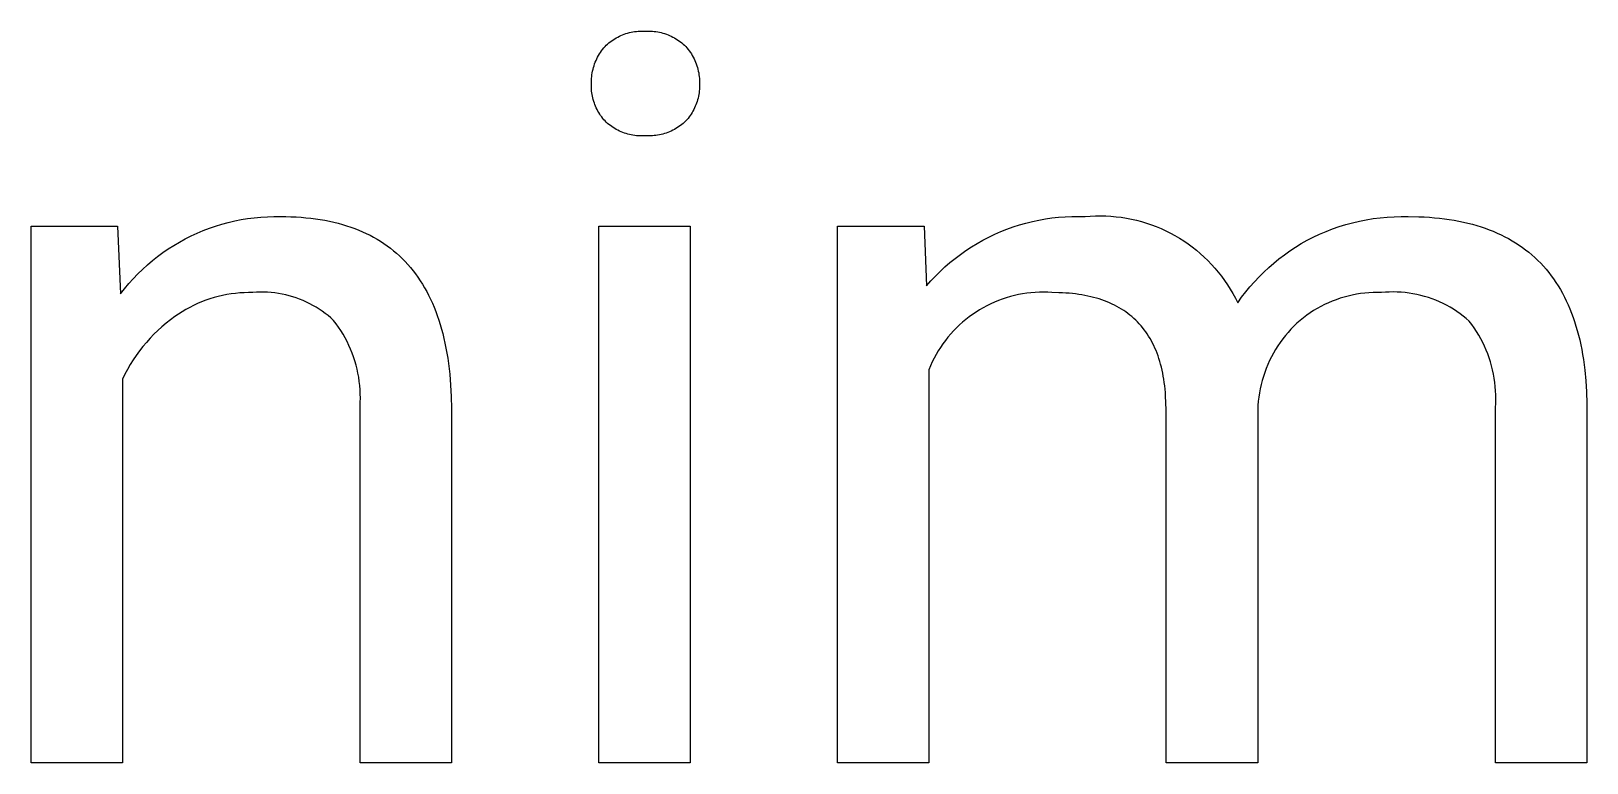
# Model space of a CAD drawing. Header units: millimetres. Extents: x -644 to 2279, y -276 to 1766.
# Drawn here: x 2103.43 to 2148.58, y -17.16 to 4.07 of the extents above; entities that cross this region are included whole.
import ezdxf

# ---------------------------------------------------------------- set-up
doc = ezdxf.new("R2010")
doc.units = ezdxf.units.MM
doc.header["$MEASUREMENT"] = 0
doc.layers.add('Domyślny', color=7, linetype='Continuous', true_color=0x000000)

msp = doc.modelspace()

# ---------------------------------------------------------------- linework, layer by layer
at = {"layer": 'Domyślny'}
for p, q in [((2120.993, 4.063), (2121.045, 4.067)), ((2121.045, 4.067), (2121.096, 4.07)), ((2121.096, 4.07), (2121.148, 4.07)), ((2121.148, 4.07), (2121.199, 4.069)), ((2121.199, 4.069), (2121.251, 4.067)), ((2121.251, 4.067), (2121.303, 4.069)), ((2121.303, 4.069), (2121.354, 4.07)), ((2121.354, 4.07), (2121.406, 4.069)), ((2121.406, 4.069), (2121.458, 4.067)), ((2121.458, 4.067), (2121.51, 4.062)), ((2120.048, 3.582), (2120.083, 3.623)), ((2120.083, 3.623), (2120.119, 3.659)), ((2120.119, 3.659), (2120.157, 3.694)), ((2120.157, 3.694), (2120.196, 3.728)), ((2120.196, 3.728), (2120.236, 3.76)), ((2120.236, 3.76), (2120.278, 3.791)), ((2120.278, 3.791), (2120.32, 3.821)), ((2120.32, 3.821), (2120.364, 3.849)), ((2120.364, 3.849), (2120.408, 3.875)), ((2120.408, 3.875), (2120.453, 3.9)), ((2120.453, 3.9), (2120.499, 3.923)), ((2120.499, 3.923), (2120.546, 3.945)), ((2120.546, 3.945), (2120.594, 3.965)), ((2120.594, 3.965), (2120.642, 3.983)), ((2120.642, 3.983), (2120.691, 4)), ((2120.691, 4), (2120.74, 4.015)), ((2120.74, 4.015), (2120.79, 4.028)), ((2120.79, 4.028), (2120.84, 4.039)), ((2120.84, 4.039), (2120.891, 4.049)), ((2120.891, 4.049), (2120.942, 4.057)), ((2120.942, 4.057), (2120.993, 4.063)), ((2121.51, 4.062), (2121.561, 4.056)), ((2121.561, 4.056), (2121.612, 4.048)), ((2121.612, 4.048), (2121.663, 4.039)), ((2121.663, 4.039), (2121.714, 4.027)), ((2121.714, 4.027), (2121.764, 4.014)), ((2121.764, 4.014), (2121.813, 3.999)), ((2121.813, 3.999), (2121.863, 3.982)), ((2121.863, 3.982), (2121.911, 3.964)), ((2121.911, 3.964), (2121.959, 3.944)), ((2121.959, 3.944), (2122.006, 3.923)), ((2122.006, 3.923), (2122.052, 3.899)), ((2122.052, 3.899), (2122.098, 3.874)), ((2122.098, 3.874), (2122.142, 3.848)), ((2122.142, 3.848), (2122.186, 3.82)), ((2122.186, 3.82), (2122.229, 3.791)), ((2122.229, 3.791), (2122.27, 3.76)), ((2122.27, 3.76), (2122.311, 3.728)), ((2122.311, 3.728), (2122.35, 3.694)), ((2122.35, 3.694), (2122.389, 3.659)), ((2122.389, 3.659), (2122.426, 3.623)), ((2122.426, 3.623), (2122.461, 3.582)), ((2119.782, 3.117), (2119.801, 3.167)), ((2119.801, 3.167), (2119.822, 3.216)), ((2119.822, 3.216), (2119.845, 3.265)), ((2119.845, 3.265), (2119.869, 3.313)), ((2119.869, 3.313), (2119.895, 3.361)), ((2119.895, 3.361), (2119.923, 3.407)), ((2119.923, 3.407), (2119.952, 3.452)), ((2119.952, 3.452), (2119.982, 3.497)), ((2119.982, 3.497), (2120.014, 3.54)), ((2120.014, 3.54), (2120.048, 3.582)), ((2122.461, 3.582), (2122.495, 3.54)), ((2122.495, 3.54), (2122.528, 3.497)), ((2122.528, 3.497), (2122.559, 3.453)), ((2122.559, 3.453), (2122.588, 3.408)), ((2122.588, 3.408), (2122.616, 3.362)), ((2122.616, 3.362), (2122.642, 3.314)), ((2122.642, 3.314), (2122.667, 3.266)), ((2122.667, 3.266), (2122.69, 3.218)), ((2122.69, 3.218), (2122.711, 3.168)), ((2122.711, 3.168), (2122.73, 3.118)), ((2119.692, 2.697), (2119.697, 2.75)), ((2119.697, 2.75), (2119.704, 2.804)), ((2119.704, 2.804), (2119.713, 2.857)), ((2119.713, 2.857), (2119.723, 2.91)), ((2119.723, 2.91), (2119.735, 2.962)), ((2119.735, 2.962), (2119.749, 3.014)), ((2119.749, 3.014), (2119.765, 3.066)), ((2119.765, 3.066), (2119.782, 3.117)), ((2122.73, 3.118), (2122.748, 3.067)), ((2122.748, 3.067), (2122.764, 3.015)), ((2122.764, 3.015), (2122.778, 2.963)), ((2122.778, 2.963), (2122.791, 2.911)), ((2122.791, 2.911), (2122.801, 2.858)), ((2122.801, 2.858), (2122.81, 2.804)), ((2122.81, 2.804), (2122.817, 2.751)), ((2122.817, 2.751), (2122.822, 2.697)), ((2119.688, 2.589), (2119.689, 2.643)), ((2119.688, 2.535), (2119.688, 2.589)), ((2119.688, 2.484), (2119.688, 2.535)), ((2119.689, 2.434), (2119.688, 2.484)), ((2119.689, 2.643), (2119.692, 2.697)), ((2119.691, 2.383), (2119.689, 2.434)), ((2119.695, 2.332), (2119.691, 2.383)), ((2119.701, 2.281), (2119.695, 2.332)), ((2119.709, 2.231), (2119.701, 2.281)), ((2122.813, 2.281), (2122.805, 2.23)), ((2122.819, 2.331), (2122.813, 2.281)), ((2122.823, 2.382), (2122.819, 2.331)), ((2122.822, 2.697), (2122.825, 2.643)), ((2122.826, 2.433), (2122.823, 2.382)), ((2122.825, 2.643), (2122.827, 2.589)), ((2122.827, 2.589), (2122.826, 2.535)), ((2122.826, 2.535), (2122.827, 2.484)), ((2122.827, 2.484), (2122.826, 2.433)), ((2119.719, 2.181), (2119.709, 2.231)), ((2119.73, 2.131), (2119.719, 2.181)), ((2119.742, 2.082), (2119.73, 2.131)), ((2119.757, 2.033), (2119.742, 2.082)), ((2119.773, 1.985), (2119.757, 2.033)), ((2119.79, 1.937), (2119.773, 1.985)), ((2119.809, 1.89), (2119.79, 1.937)), ((2119.83, 1.843), (2119.809, 1.89)), ((2119.852, 1.797), (2119.83, 1.843)), ((2122.682, 1.842), (2122.659, 1.796)), ((2122.703, 1.889), (2122.682, 1.842)), ((2122.722, 1.936), (2122.703, 1.889)), ((2122.74, 1.984), (2122.722, 1.936)), ((2122.757, 2.032), (2122.74, 1.984)), ((2122.771, 2.081), (2122.757, 2.032)), ((2122.784, 2.13), (2122.771, 2.081)), ((2122.795, 2.18), (2122.784, 2.13)), ((2122.805, 2.23), (2122.795, 2.18)), ((2119.876, 1.752), (2119.852, 1.797)), ((2119.901, 1.708), (2119.876, 1.752)), ((2119.928, 1.665), (2119.901, 1.708)), ((2119.956, 1.622), (2119.928, 1.665)), ((2119.986, 1.581), (2119.956, 1.622)), ((2120.017, 1.54), (2119.986, 1.581)), ((2120.049, 1.501), (2120.017, 1.54)), ((2120.083, 1.463), (2120.049, 1.501)), ((2120.12, 1.427), (2120.083, 1.463)), ((2120.158, 1.393), (2120.12, 1.427)), ((2120.198, 1.361), (2120.158, 1.393)), ((2120.238, 1.329), (2120.198, 1.361)), ((2122.31, 1.361), (2122.269, 1.33)), ((2122.349, 1.394), (2122.31, 1.361)), ((2122.388, 1.428), (2122.349, 1.394)), ((2122.426, 1.463), (2122.388, 1.428)), ((2122.46, 1.501), (2122.426, 1.463)), ((2122.492, 1.54), (2122.46, 1.501)), ((2122.524, 1.58), (2122.492, 1.54)), ((2122.554, 1.622), (2122.524, 1.58)), ((2122.582, 1.664), (2122.554, 1.622)), ((2122.61, 1.707), (2122.582, 1.664)), ((2122.635, 1.751), (2122.61, 1.707)), ((2122.659, 1.796), (2122.635, 1.751)), ((2120.28, 1.299), (2120.238, 1.329)), ((2120.323, 1.271), (2120.28, 1.299)), ((2120.366, 1.244), (2120.323, 1.271)), ((2120.411, 1.218), (2120.366, 1.244)), ((2120.456, 1.194), (2120.411, 1.218)), ((2120.502, 1.172), (2120.456, 1.194)), ((2120.549, 1.151), (2120.502, 1.172)), ((2120.596, 1.132), (2120.549, 1.151)), ((2120.645, 1.114), (2120.596, 1.132)), ((2120.693, 1.098), (2120.645, 1.114)), ((2120.743, 1.083), (2120.693, 1.098)), ((2120.792, 1.071), (2120.743, 1.083)), ((2120.842, 1.06), (2120.792, 1.071)), ((2120.893, 1.051), (2120.842, 1.06)), ((2120.944, 1.043), (2120.893, 1.051)), ((2120.995, 1.037), (2120.944, 1.043)), ((2121.046, 1.033), (2120.995, 1.037)), ((2121.097, 1.031), (2121.046, 1.033)), ((2121.148, 1.03), (2121.097, 1.031)), ((2121.2, 1.031), (2121.148, 1.03)), ((2121.251, 1.034), (2121.2, 1.031)), ((2121.302, 1.031), (2121.251, 1.034)), ((2121.354, 1.03), (2121.302, 1.031)), ((2121.405, 1.031), (2121.354, 1.03)), ((2121.457, 1.033), (2121.405, 1.031)), ((2121.508, 1.038), (2121.457, 1.033)), ((2121.559, 1.043), (2121.508, 1.038)), ((2121.61, 1.051), (2121.559, 1.043)), ((2121.661, 1.06), (2121.61, 1.051)), ((2121.711, 1.071), (2121.661, 1.06)), ((2121.761, 1.084), (2121.711, 1.071)), ((2121.811, 1.098), (2121.761, 1.084)), ((2121.86, 1.114), (2121.811, 1.098)), ((2121.908, 1.132), (2121.86, 1.114)), ((2121.956, 1.151), (2121.908, 1.132)), ((2122.003, 1.172), (2121.956, 1.151)), ((2122.049, 1.195), (2122.003, 1.172)), ((2122.095, 1.219), (2122.049, 1.195)), ((2122.14, 1.244), (2122.095, 1.219)), ((2122.184, 1.271), (2122.14, 1.244)), ((2122.227, 1.3), (2122.184, 1.271)), ((2122.269, 1.33), (2122.227, 1.3)), ((2109.711, -1.367), (2109.901, -1.342)), ((2109.901, -1.342), (2110.091, -1.324)), ((2110.091, -1.324), (2110.282, -1.313)), ((2110.282, -1.313), (2110.473, -1.308)), ((2110.473, -1.308), (2110.665, -1.309)), ((2110.665, -1.309), (2110.817, -1.31)), ((2110.817, -1.31), (2110.967, -1.314)), ((2110.967, -1.314), (2111.115, -1.321)), ((2111.115, -1.321), (2111.26, -1.331)), ((2111.26, -1.331), (2111.403, -1.343)), ((2111.403, -1.343), (2111.544, -1.358)), ((2132.863, -1.377), (2133.053, -1.349)), ((2133.053, -1.349), (2133.245, -1.328)), ((2133.245, -1.328), (2133.437, -1.314)), ((2133.437, -1.314), (2133.629, -1.306)), ((2133.629, -1.306), (2133.822, -1.304)), ((2133.822, -1.304), (2134.015, -1.309)), ((2134.015, -1.309), (2134.165, -1.297)), ((2134.165, -1.297), (2134.315, -1.29)), ((2134.315, -1.29), (2134.466, -1.288)), ((2134.466, -1.288), (2134.616, -1.291)), ((2134.616, -1.291), (2134.766, -1.3)), ((2134.766, -1.3), (2134.916, -1.313)), ((2134.916, -1.313), (2135.066, -1.332)), ((2135.066, -1.332), (2135.214, -1.356)), ((2142.378, -1.37), (2142.579, -1.344)), ((2142.579, -1.344), (2142.781, -1.325)), ((2142.781, -1.325), (2142.984, -1.313)), ((2142.984, -1.313), (2143.187, -1.307)), ((2143.187, -1.307), (2143.39, -1.309)), ((2143.39, -1.309), (2143.704, -1.314)), ((2143.704, -1.314), (2143.857, -1.321)), ((2143.857, -1.321), (2144.008, -1.33)), ((2144.008, -1.33), (2144.157, -1.342)), ((2144.157, -1.342), (2144.303, -1.357)), ((2103.426, -17.16), (2103.426, -1.585)), ((2103.426, -1.585), (2105.935, -1.585)), ((2105.935, -1.585), (2106.021, -3.553)), ((2108.071, -1.869), (2108.245, -1.789)), ((2108.245, -1.789), (2108.421, -1.715)), ((2108.421, -1.715), (2108.6, -1.646)), ((2108.6, -1.646), (2108.781, -1.584)), ((2108.781, -1.584), (2108.964, -1.528)), ((2108.964, -1.528), (2109.148, -1.478)), ((2109.148, -1.478), (2109.335, -1.435)), ((2109.335, -1.435), (2109.522, -1.397)), ((2109.522, -1.397), (2109.711, -1.367)), ((2111.544, -1.358), (2111.682, -1.376)), ((2111.682, -1.376), (2111.818, -1.396)), ((2111.818, -1.396), (2111.951, -1.419)), ((2111.951, -1.419), (2112.082, -1.445)), ((2112.082, -1.445), (2112.211, -1.473)), ((2112.211, -1.473), (2112.337, -1.505)), ((2112.337, -1.505), (2112.461, -1.539)), ((2112.461, -1.539), (2112.582, -1.575)), ((2112.582, -1.575), (2112.702, -1.615)), ((2112.702, -1.615), (2112.818, -1.657)), ((2112.818, -1.657), (2112.933, -1.702)), ((2112.933, -1.702), (2113.045, -1.749)), ((2113.045, -1.749), (2113.154, -1.8)), ((2113.154, -1.8), (2113.262, -1.853)), ((2119.904, -17.16), (2119.904, -1.585)), ((2119.904, -1.585), (2122.557, -1.585)), ((2122.557, -1.585), (2122.557, -17.16)), ((2126.832, -17.16), (2126.832, -1.585)), ((2126.832, -1.585), (2129.341, -1.585)), ((2129.341, -1.585), (2129.412, -3.323)), ((2131.393, -1.823), (2131.569, -1.746)), ((2131.569, -1.746), (2131.748, -1.674)), ((2131.748, -1.674), (2131.929, -1.609)), ((2131.929, -1.609), (2132.113, -1.55)), ((2132.113, -1.55), (2132.298, -1.497)), ((2132.298, -1.497), (2132.485, -1.451)), ((2132.485, -1.451), (2132.673, -1.411)), ((2132.673, -1.411), (2132.863, -1.377)), ((2135.214, -1.356), (2135.362, -1.384)), ((2135.362, -1.384), (2135.509, -1.418)), ((2135.509, -1.418), (2135.654, -1.457)), ((2135.654, -1.457), (2135.798, -1.5)), ((2135.798, -1.5), (2135.941, -1.548)), ((2135.941, -1.548), (2136.082, -1.602)), ((2136.082, -1.602), (2136.221, -1.66)), ((2136.221, -1.66), (2136.358, -1.722)), ((2136.358, -1.722), (2136.492, -1.79)), ((2136.492, -1.79), (2136.624, -1.861)), ((2140.823, -1.821), (2141.01, -1.742)), ((2141.01, -1.742), (2141.199, -1.669)), ((2141.199, -1.669), (2141.391, -1.602)), ((2141.391, -1.602), (2141.585, -1.542)), ((2141.585, -1.542), (2141.781, -1.489)), ((2141.781, -1.489), (2141.978, -1.443)), ((2141.978, -1.443), (2142.178, -1.403)), ((2142.178, -1.403), (2142.378, -1.37)), ((2144.303, -1.357), (2144.446, -1.374)), ((2144.446, -1.374), (2144.587, -1.394)), ((2144.587, -1.394), (2144.726, -1.416)), ((2144.726, -1.416), (2144.862, -1.441)), ((2144.862, -1.441), (2144.996, -1.469)), ((2144.996, -1.469), (2145.127, -1.5)), ((2145.127, -1.5), (2145.256, -1.533)), ((2145.256, -1.533), (2145.383, -1.568)), ((2145.383, -1.568), (2145.507, -1.607)), ((2145.507, -1.607), (2145.628, -1.648)), ((2145.628, -1.648), (2145.747, -1.692)), ((2145.747, -1.692), (2145.864, -1.738)), ((2145.864, -1.738), (2145.978, -1.787)), ((2145.978, -1.787), (2146.09, -1.839)), ((2107.25, -2.357), (2107.407, -2.248)), ((2107.407, -2.248), (2107.568, -2.145)), ((2107.568, -2.145), (2107.733, -2.048)), ((2107.733, -2.048), (2107.901, -1.956)), ((2107.901, -1.956), (2108.071, -1.869)), ((2113.262, -1.853), (2113.366, -1.908)), ((2113.366, -1.908), (2113.469, -1.967)), ((2113.469, -1.967), (2113.569, -2.028)), ((2113.569, -2.028), (2113.667, -2.092)), ((2113.667, -2.092), (2113.762, -2.158)), ((2113.762, -2.158), (2113.855, -2.228)), ((2113.855, -2.228), (2113.946, -2.3)), ((2130.555, -2.295), (2130.716, -2.19)), ((2130.716, -2.19), (2130.88, -2.09)), ((2130.88, -2.09), (2131.048, -1.995)), ((2131.048, -1.995), (2131.219, -1.906)), ((2131.219, -1.906), (2131.393, -1.823)), ((2136.624, -1.861), (2136.754, -1.938)), ((2136.754, -1.938), (2136.881, -2.018)), ((2136.881, -2.018), (2137.006, -2.103)), ((2137.006, -2.103), (2137.127, -2.192)), ((2137.127, -2.192), (2137.245, -2.285)), ((2139.959, -2.305), (2140.122, -2.198)), ((2140.122, -2.198), (2140.289, -2.096)), ((2140.289, -2.096), (2140.458, -1.999)), ((2140.458, -1.999), (2140.639, -1.907)), ((2140.639, -1.907), (2140.823, -1.821)), ((2146.09, -1.839), (2146.199, -1.893)), ((2146.199, -1.893), (2146.306, -1.95)), ((2146.306, -1.95), (2146.41, -2.009)), ((2146.41, -2.009), (2146.512, -2.072)), ((2146.512, -2.072), (2146.612, -2.136)), ((2146.612, -2.136), (2146.709, -2.204)), ((2146.709, -2.204), (2146.803, -2.274)), ((2106.8, -2.713), (2106.946, -2.589)), ((2106.946, -2.589), (2107.096, -2.47)), ((2107.096, -2.47), (2107.25, -2.357)), ((2113.946, -2.3), (2114.034, -2.375)), ((2114.034, -2.375), (2114.12, -2.452)), ((2114.12, -2.452), (2114.203, -2.532)), ((2114.203, -2.532), (2114.284, -2.615)), ((2114.284, -2.615), (2114.363, -2.701)), ((2114.363, -2.701), (2114.439, -2.789)), ((2129.949, -2.771), (2130.094, -2.644)), ((2130.094, -2.644), (2130.244, -2.523)), ((2130.244, -2.523), (2130.397, -2.406)), ((2130.397, -2.406), (2130.555, -2.295)), ((2137.245, -2.285), (2137.36, -2.382)), ((2137.36, -2.382), (2137.472, -2.483)), ((2137.472, -2.483), (2137.58, -2.588)), ((2137.58, -2.588), (2137.685, -2.696)), ((2137.685, -2.696), (2137.786, -2.808)), ((2139.346, -2.788), (2139.493, -2.659)), ((2139.493, -2.659), (2139.644, -2.536)), ((2139.644, -2.536), (2139.8, -2.418)), ((2139.8, -2.418), (2139.959, -2.305)), ((2146.803, -2.274), (2146.895, -2.347)), ((2146.895, -2.347), (2146.985, -2.422)), ((2146.985, -2.422), (2147.072, -2.501)), ((2147.072, -2.501), (2147.157, -2.581)), ((2147.157, -2.581), (2147.239, -2.665)), ((2147.239, -2.665), (2147.319, -2.751)), ((2106.262, -3.256), (2106.389, -3.113)), ((2106.389, -3.113), (2106.522, -2.975)), ((2106.522, -2.975), (2106.659, -2.842)), ((2106.659, -2.842), (2106.8, -2.713)), ((2114.439, -2.789), (2114.513, -2.88)), ((2114.513, -2.88), (2114.585, -2.974)), ((2114.585, -2.974), (2114.654, -3.07)), ((2114.654, -3.07), (2114.721, -3.17)), ((2129.539, -3.178), (2129.671, -3.038)), ((2129.671, -3.038), (2129.808, -2.902)), ((2129.808, -2.902), (2129.949, -2.771)), ((2137.786, -2.808), (2137.883, -2.923)), ((2137.883, -2.923), (2137.976, -3.042)), ((2137.976, -3.042), (2138.065, -3.163)), ((2138.93, -3.201), (2139.064, -3.058)), ((2139.064, -3.058), (2139.203, -2.921)), ((2139.203, -2.921), (2139.346, -2.788)), ((2147.319, -2.751), (2147.397, -2.839)), ((2147.397, -2.839), (2147.472, -2.931)), ((2147.472, -2.931), (2147.544, -3.025)), ((2147.544, -3.025), (2147.614, -3.121)), ((2147.614, -3.121), (2147.682, -3.221)), ((2106.021, -3.553), (2106.139, -3.402)), ((2106.139, -3.402), (2106.262, -3.256)), ((2108.981, -3.6), (2108.858, -3.629)), ((2109.106, -3.575), (2108.981, -3.6)), ((2109.231, -3.555), (2109.106, -3.575)), ((2109.357, -3.538), (2109.231, -3.555)), ((2109.483, -3.526), (2109.357, -3.538)), ((2109.61, -3.518), (2109.483, -3.526)), ((2109.736, -3.514), (2109.61, -3.518)), ((2109.863, -3.514), (2109.736, -3.514)), ((2109.969, -3.507), (2109.863, -3.514)), ((2110.076, -3.504), (2109.969, -3.507)), ((2110.182, -3.504), (2110.076, -3.504)), ((2110.288, -3.508), (2110.182, -3.504)), ((2110.394, -3.516), (2110.288, -3.508)), ((2110.5, -3.527), (2110.394, -3.516)), ((2110.605, -3.542), (2110.5, -3.527)), ((2110.71, -3.56), (2110.605, -3.542)), ((2110.814, -3.583), (2110.71, -3.56)), ((2110.917, -3.608), (2110.814, -3.583)), ((2111.019, -3.638), (2110.917, -3.608)), ((2114.721, -3.17), (2114.785, -3.272)), ((2114.785, -3.272), (2114.847, -3.376)), ((2114.847, -3.376), (2114.907, -3.484)), ((2114.907, -3.484), (2114.964, -3.594)), ((2114.964, -3.594), (2115.019, -3.707)), ((2129.412, -3.323), (2129.539, -3.178)), ((2131.965, -3.6), (2131.847, -3.631)), ((2132.084, -3.574), (2131.965, -3.6)), ((2132.204, -3.552), (2132.084, -3.574)), ((2132.324, -3.534), (2132.204, -3.552)), ((2132.445, -3.52), (2132.324, -3.534)), ((2132.567, -3.511), (2132.445, -3.52)), ((2132.689, -3.505), (2132.567, -3.511)), ((2132.811, -3.504), (2132.689, -3.505)), ((2132.932, -3.507), (2132.811, -3.504)), ((2133.054, -3.514), (2132.932, -3.507)), ((2133.258, -3.518), (2133.054, -3.514)), ((2133.357, -3.522), (2133.258, -3.518)), ((2133.455, -3.528), (2133.357, -3.522)), ((2133.551, -3.535), (2133.455, -3.528)), ((2133.646, -3.544), (2133.551, -3.535)), ((2133.739, -3.555), (2133.646, -3.544)), ((2133.83, -3.568), (2133.739, -3.555)), ((2133.92, -3.582), (2133.83, -3.568)), ((2134.008, -3.598), (2133.92, -3.582)), ((2134.095, -3.615), (2134.008, -3.598)), ((2138.065, -3.163), (2138.149, -3.287)), ((2138.149, -3.287), (2138.23, -3.415)), ((2138.23, -3.415), (2138.306, -3.544)), ((2138.306, -3.544), (2138.378, -3.677)), ((2138.558, -3.653), (2138.677, -3.498)), ((2138.677, -3.498), (2138.801, -3.347)), ((2138.801, -3.347), (2138.93, -3.201)), ((2141.771, -3.588), (2141.653, -3.616)), ((2141.891, -3.565), (2141.771, -3.588)), ((2142.011, -3.546), (2141.891, -3.565)), ((2142.131, -3.531), (2142.011, -3.546)), ((2142.252, -3.521), (2142.131, -3.531)), ((2142.374, -3.514), (2142.252, -3.521)), ((2142.495, -3.512), (2142.374, -3.514)), ((2142.616, -3.514), (2142.495, -3.512)), ((2142.731, -3.505), (2142.616, -3.514)), ((2142.846, -3.499), (2142.731, -3.505)), ((2142.961, -3.498), (2142.846, -3.499)), ((2143.076, -3.5), (2142.961, -3.498)), ((2143.191, -3.506), (2143.076, -3.5)), ((2143.305, -3.517), (2143.191, -3.506)), ((2143.42, -3.531), (2143.305, -3.517)), ((2143.533, -3.549), (2143.42, -3.531)), ((2143.646, -3.571), (2143.533, -3.549)), ((2143.758, -3.598), (2143.646, -3.571)), ((2143.869, -3.627), (2143.758, -3.598)), ((2147.682, -3.221), (2147.747, -3.323)), ((2147.747, -3.323), (2147.81, -3.427)), ((2147.81, -3.427), (2147.87, -3.535)), ((2147.87, -3.535), (2147.928, -3.644)), ((2107.918, -4.005), (2107.809, -4.069)), ((2108.03, -3.944), (2107.918, -4.005)), ((2108.143, -3.887), (2108.03, -3.944)), ((2108.259, -3.835), (2108.143, -3.887)), ((2108.376, -3.786), (2108.259, -3.835)), ((2108.494, -3.74), (2108.376, -3.786)), ((2108.614, -3.699), (2108.494, -3.74)), ((2108.735, -3.662), (2108.614, -3.699)), ((2108.858, -3.629), (2108.735, -3.662)), ((2111.12, -3.671), (2111.019, -3.638)), ((2111.22, -3.707), (2111.12, -3.671)), ((2111.318, -3.747), (2111.22, -3.707)), ((2111.415, -3.79), (2111.318, -3.747)), ((2111.511, -3.837), (2111.415, -3.79)), ((2111.605, -3.887), (2111.511, -3.837)), ((2111.697, -3.94), (2111.605, -3.887)), ((2111.787, -3.996), (2111.697, -3.94)), ((2111.875, -4.056), (2111.787, -3.996)), ((2111.961, -4.118), (2111.875, -4.056)), ((2115.019, -3.707), (2115.071, -3.822)), ((2115.071, -3.822), (2115.122, -3.94)), ((2115.122, -3.94), (2115.169, -4.061)), ((2115.169, -4.061), (2115.215, -4.185)), ((2130.953, -4.014), (2130.85, -4.079)), ((2131.059, -3.953), (2130.953, -4.014)), ((2131.166, -3.895), (2131.059, -3.953)), ((2131.276, -3.842), (2131.166, -3.895)), ((2131.387, -3.792), (2131.276, -3.842)), ((2131.5, -3.745), (2131.387, -3.792)), ((2131.614, -3.703), (2131.5, -3.745)), ((2131.73, -3.665), (2131.614, -3.703)), ((2131.847, -3.631), (2131.73, -3.665)), ((2134.18, -3.634), (2134.095, -3.615)), ((2134.263, -3.655), (2134.18, -3.634)), ((2134.345, -3.677), (2134.263, -3.655)), ((2134.425, -3.701), (2134.345, -3.677)), ((2134.503, -3.727), (2134.425, -3.701)), ((2134.58, -3.755), (2134.503, -3.727)), ((2134.655, -3.784), (2134.58, -3.755)), ((2134.729, -3.815), (2134.655, -3.784)), ((2134.801, -3.847), (2134.729, -3.815)), ((2134.871, -3.881), (2134.801, -3.847)), ((2134.94, -3.917), (2134.871, -3.881)), ((2135.007, -3.954), (2134.94, -3.917)), ((2135.073, -3.993), (2135.007, -3.954)), ((2135.136, -4.034), (2135.073, -3.993)), ((2135.199, -4.077), (2135.136, -4.034)), ((2138.378, -3.677), (2138.445, -3.812)), ((2138.445, -3.812), (2138.558, -3.653)), ((2140.65, -4.039), (2140.548, -4.105)), ((2140.754, -3.977), (2140.65, -4.039)), ((2140.861, -3.918), (2140.754, -3.977)), ((2140.969, -3.863), (2140.861, -3.918)), ((2141.079, -3.812), (2140.969, -3.863)), ((2141.191, -3.765), (2141.079, -3.812)), ((2141.305, -3.722), (2141.191, -3.765)), ((2141.42, -3.682), (2141.305, -3.722)), ((2141.536, -3.647), (2141.42, -3.682)), ((2141.653, -3.616), (2141.536, -3.647)), ((2143.979, -3.661), (2143.869, -3.627)), ((2144.088, -3.699), (2143.979, -3.661)), ((2144.195, -3.74), (2144.088, -3.699)), ((2144.301, -3.785), (2144.195, -3.74)), ((2144.406, -3.833), (2144.301, -3.785)), ((2144.508, -3.885), (2144.406, -3.833)), ((2144.609, -3.941), (2144.508, -3.885)), ((2144.708, -4), (2144.609, -3.941)), ((2144.804, -4.063), (2144.708, -4)), ((2144.899, -4.128), (2144.804, -4.063)), ((2147.928, -3.644), (2147.983, -3.757)), ((2147.983, -3.757), (2148.036, -3.872)), ((2148.036, -3.872), (2148.087, -3.99)), ((2148.087, -3.99), (2148.135, -4.11)), ((2107.221, -4.506), (2107.103, -4.613)), ((2107.343, -4.402), (2107.221, -4.506)), ((2107.468, -4.303), (2107.343, -4.402)), ((2107.597, -4.208), (2107.468, -4.303)), ((2107.702, -4.137), (2107.597, -4.208)), ((2107.809, -4.069), (2107.702, -4.137)), ((2112.045, -4.184), (2111.961, -4.118)), ((2112.126, -4.252), (2112.045, -4.184)), ((2112.205, -4.323), (2112.126, -4.252)), ((2112.279, -4.42), (2112.205, -4.323)), ((2112.349, -4.519), (2112.279, -4.42)), ((2115.215, -4.185), (2115.258, -4.311)), ((2115.258, -4.311), (2115.298, -4.441)), ((2115.298, -4.441), (2115.337, -4.572)), ((2130.371, -4.453), (2130.283, -4.538)), ((2130.461, -4.372), (2130.371, -4.453)), ((2130.555, -4.294), (2130.461, -4.372)), ((2130.651, -4.219), (2130.555, -4.294)), ((2130.749, -4.147), (2130.651, -4.219)), ((2130.85, -4.079), (2130.749, -4.147)), ((2135.259, -4.121), (2135.199, -4.077)), ((2135.318, -4.166), (2135.259, -4.121)), ((2135.376, -4.214), (2135.318, -4.166)), ((2135.432, -4.263), (2135.376, -4.214)), ((2135.486, -4.314), (2135.432, -4.263)), ((2135.538, -4.366), (2135.486, -4.314)), ((2135.589, -4.42), (2135.538, -4.366)), ((2135.639, -4.476), (2135.589, -4.42)), ((2135.686, -4.533), (2135.639, -4.476)), ((2140.076, -4.488), (2139.991, -4.577)), ((2140.164, -4.403), (2140.076, -4.488)), ((2140.256, -4.323), (2140.164, -4.403)), ((2140.351, -4.247), (2140.256, -4.323)), ((2140.448, -4.174), (2140.351, -4.247)), ((2140.548, -4.105), (2140.448, -4.174)), ((2144.991, -4.197), (2144.899, -4.128)), ((2145.08, -4.269), (2144.991, -4.197)), ((2145.167, -4.345), (2145.08, -4.269)), ((2145.241, -4.442), (2145.167, -4.345)), ((2145.311, -4.541), (2145.241, -4.442)), ((2148.135, -4.11), (2148.18, -4.234)), ((2148.18, -4.234), (2148.223, -4.359)), ((2148.223, -4.359), (2148.264, -4.488)), ((2148.264, -4.488), (2148.302, -4.619)), ((2106.772, -4.96), (2106.67, -5.082)), ((2106.879, -4.84), (2106.772, -4.96)), ((2106.989, -4.725), (2106.879, -4.84)), ((2107.103, -4.613), (2106.989, -4.725)), ((2112.416, -4.62), (2112.349, -4.519)), ((2112.48, -4.724), (2112.416, -4.62)), ((2112.54, -4.829), (2112.48, -4.724)), ((2112.596, -4.937), (2112.54, -4.829)), ((2112.649, -5.046), (2112.596, -4.937)), ((2115.337, -4.572), (2115.372, -4.707)), ((2115.372, -4.707), (2115.406, -4.844)), ((2115.406, -4.844), (2115.437, -4.984)), ((2129.962, -4.905), (2129.89, -5.003)), ((2130.037, -4.809), (2129.962, -4.905)), ((2130.116, -4.716), (2130.037, -4.809)), ((2130.198, -4.625), (2130.116, -4.716)), ((2130.283, -4.538), (2130.198, -4.625)), ((2135.732, -4.592), (2135.686, -4.533)), ((2135.777, -4.653), (2135.732, -4.592)), ((2135.82, -4.715), (2135.777, -4.653)), ((2135.861, -4.78), (2135.82, -4.715)), ((2135.901, -4.845), (2135.861, -4.78)), ((2135.939, -4.913), (2135.901, -4.845)), ((2135.975, -4.982), (2135.939, -4.913)), ((2139.681, -4.959), (2139.612, -5.061)), ((2139.754, -4.86), (2139.681, -4.959)), ((2139.83, -4.763), (2139.754, -4.86)), ((2139.909, -4.669), (2139.83, -4.763)), ((2139.991, -4.577), (2139.909, -4.669)), ((2145.378, -4.643), (2145.311, -4.541)), ((2145.442, -4.747), (2145.378, -4.643)), ((2145.501, -4.853), (2145.442, -4.747)), ((2145.558, -4.961), (2145.501, -4.853)), ((2145.61, -5.071), (2145.558, -4.961)), ((2148.302, -4.619), (2148.338, -4.753)), ((2148.338, -4.753), (2148.371, -4.889)), ((2148.371, -4.889), (2148.402, -5.028)), ((2106.478, -5.338), (2106.388, -5.47)), ((2106.571, -5.208), (2106.478, -5.338)), ((2106.67, -5.082), (2106.571, -5.208)), ((2112.698, -5.157), (2112.649, -5.046)), ((2112.744, -5.27), (2112.698, -5.157)), ((2112.785, -5.384), (2112.744, -5.27)), ((2112.823, -5.5), (2112.785, -5.384)), ((2115.437, -4.984), (2115.466, -5.127)), ((2115.466, -5.127), (2115.492, -5.272)), ((2115.492, -5.272), (2115.516, -5.421)), ((2129.695, -5.312), (2129.637, -5.419)), ((2129.756, -5.207), (2129.695, -5.312)), ((2129.821, -5.104), (2129.756, -5.207)), ((2129.89, -5.003), (2129.821, -5.104)), ((2136.01, -5.052), (2135.975, -4.982)), ((2136.043, -5.125), (2136.01, -5.052)), ((2136.075, -5.199), (2136.043, -5.125)), ((2136.104, -5.274), (2136.075, -5.199)), ((2136.133, -5.352), (2136.104, -5.274)), ((2136.159, -5.431), (2136.133, -5.352)), ((2139.427, -5.38), (2139.372, -5.49)), ((2139.485, -5.272), (2139.427, -5.38)), ((2139.547, -5.165), (2139.485, -5.272)), ((2139.612, -5.061), (2139.547, -5.165)), ((2145.659, -5.182), (2145.61, -5.071)), ((2145.704, -5.296), (2145.659, -5.182)), ((2145.745, -5.41), (2145.704, -5.296)), ((2145.782, -5.526), (2145.745, -5.41)), ((2148.402, -5.028), (2148.431, -5.17)), ((2148.431, -5.17), (2148.456, -5.314)), ((2148.456, -5.314), (2148.48, -5.461)), ((2106.223, -5.744), (2106.148, -5.884)), ((2106.303, -5.605), (2106.223, -5.744)), ((2106.388, -5.47), (2106.303, -5.605)), ((2112.857, -5.617), (2112.823, -5.5)), ((2112.886, -5.734), (2112.857, -5.617)), ((2112.912, -5.853), (2112.886, -5.734)), ((2112.934, -5.973), (2112.912, -5.853)), ((2115.516, -5.421), (2115.537, -5.571)), ((2115.537, -5.571), (2115.574, -5.881)), ((2129.532, -5.639), (2129.485, -5.752)), ((2129.485, -5.752), (2129.485, -17.16)), ((2129.582, -5.528), (2129.532, -5.639)), ((2129.637, -5.419), (2129.582, -5.528)), ((2136.185, -5.512), (2136.159, -5.431)), ((2136.208, -5.594), (2136.185, -5.512)), ((2136.23, -5.678), (2136.208, -5.594)), ((2136.25, -5.764), (2136.23, -5.678)), ((2136.269, -5.851), (2136.25, -5.764)), ((2136.286, -5.94), (2136.269, -5.851)), ((2139.231, -5.831), (2139.192, -5.948)), ((2139.274, -5.716), (2139.231, -5.831)), ((2139.321, -5.602), (2139.274, -5.716)), ((2139.372, -5.49), (2139.321, -5.602)), ((2145.816, -5.643), (2145.782, -5.526)), ((2145.845, -5.761), (2145.816, -5.643)), ((2145.87, -5.881), (2145.845, -5.761)), ((2148.48, -5.461), (2148.501, -5.611)), ((2148.501, -5.611), (2148.52, -5.763)), ((2148.52, -5.763), (2148.55, -6.075)), ((2106.148, -5.884), (2106.077, -6.028)), ((2106.077, -6.028), (2106.077, -17.16)), ((2112.952, -6.093), (2112.934, -5.973)), ((2112.966, -6.213), (2112.952, -6.093)), ((2112.975, -6.335), (2112.966, -6.213)), ((2115.574, -5.881), (2115.6, -6.202)), ((2115.6, -6.202), (2115.617, -6.534)), ((2136.301, -6.031), (2136.286, -5.94)), ((2136.315, -6.123), (2136.301, -6.031)), ((2136.327, -6.217), (2136.315, -6.123)), ((2136.337, -6.313), (2136.327, -6.217)), ((2136.346, -6.41), (2136.337, -6.313)), ((2139.099, -6.305), (2139.076, -6.426)), ((2139.126, -6.185), (2139.099, -6.305)), ((2139.157, -6.066), (2139.126, -6.185)), ((2139.192, -5.948), (2139.157, -6.066)), ((2145.892, -6.001), (2145.87, -5.881)), ((2145.909, -6.121), (2145.892, -6.001)), ((2145.922, -6.242), (2145.909, -6.121)), ((2145.931, -6.364), (2145.922, -6.242)), ((2148.55, -6.075), (2148.57, -6.398)), ((2112.973, -6.82), (2112.98, -6.699)), ((2112.981, -6.456), (2112.975, -6.335)), ((2112.98, -6.699), (2112.982, -6.577)), ((2112.982, -6.577), (2112.981, -6.456)), ((2115.617, -6.534), (2115.624, -6.876)), ((2136.354, -6.509), (2136.346, -6.41)), ((2136.363, -6.712), (2136.354, -6.509)), ((2136.366, -6.921), (2136.363, -6.712)), ((2139.043, -6.67), (2139.033, -6.792)), ((2139.058, -6.547), (2139.043, -6.67)), ((2139.076, -6.426), (2139.058, -6.547)), ((2145.927, -6.85), (2145.934, -6.729)), ((2145.936, -6.485), (2145.931, -6.364)), ((2145.934, -6.729), (2145.937, -6.607)), ((2145.937, -6.607), (2145.936, -6.485)), ((2148.57, -6.398), (2148.58, -6.732)), ((2148.58, -6.732), (2148.58, -17.16)), ((2112.973, -17.16), (2112.973, -6.82)), ((2115.624, -6.876), (2115.624, -17.16)), ((2136.366, -17.16), (2136.366, -6.921)), ((2139.033, -6.792), (2139.033, -17.16)), ((2145.927, -17.16), (2145.927, -6.85)), ((2106.077, -17.16), (2103.426, -17.16)), ((2115.624, -17.16), (2112.973, -17.16)), ((2122.557, -17.16), (2119.904, -17.16)), ((2129.485, -17.16), (2126.832, -17.16)), ((2139.033, -17.16), (2136.366, -17.16)), ((2148.58, -17.16), (2145.927, -17.16))]:
    msp.add_line(p, q, dxfattribs=at)

doc.saveas('drawing.dxf')
